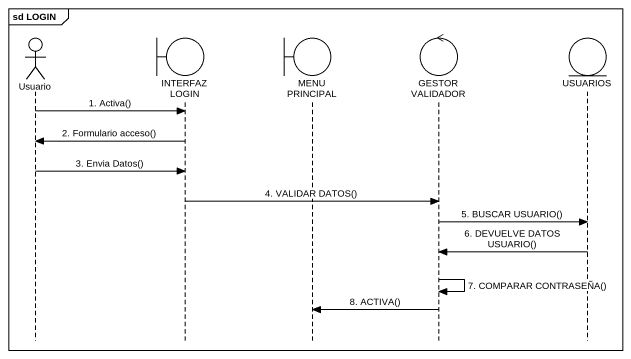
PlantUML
@startuml
mainframe sd LOGIN
hide footbox
actor Usuario
boundary "INTERFAZ LOGIN" as INTERFAZ_LOGIN
boundary "MENU PRINCIPAL" as MENU_PRINCIPAL
control "GESTOR VALIDADOR" as GESTOR_VALIDADOR
entity USUARIOS

Usuario -> INTERFAZ_LOGIN : 1. Activa()
INTERFAZ_LOGIN -> Usuario : 2. Formulario acceso()
Usuario -> INTERFAZ_LOGIN : 3. Envia Datos()
INTERFAZ_LOGIN -> GESTOR_VALIDADOR : 4. VALIDAR DATOS()
GESTOR_VALIDADOR -> USUARIOS : 5. BUSCAR USUARIO()
USUARIOS -> GESTOR_VALIDADOR : 6. DEVUELVE DATOS USUARIO()
GESTOR_VALIDADOR -> GESTOR_VALIDADOR : 7. COMPARAR CONTRASEÑA()
GESTOR_VALIDADOR -> MENU_PRINCIPAL : 8. ACTIVA()
@enduml
